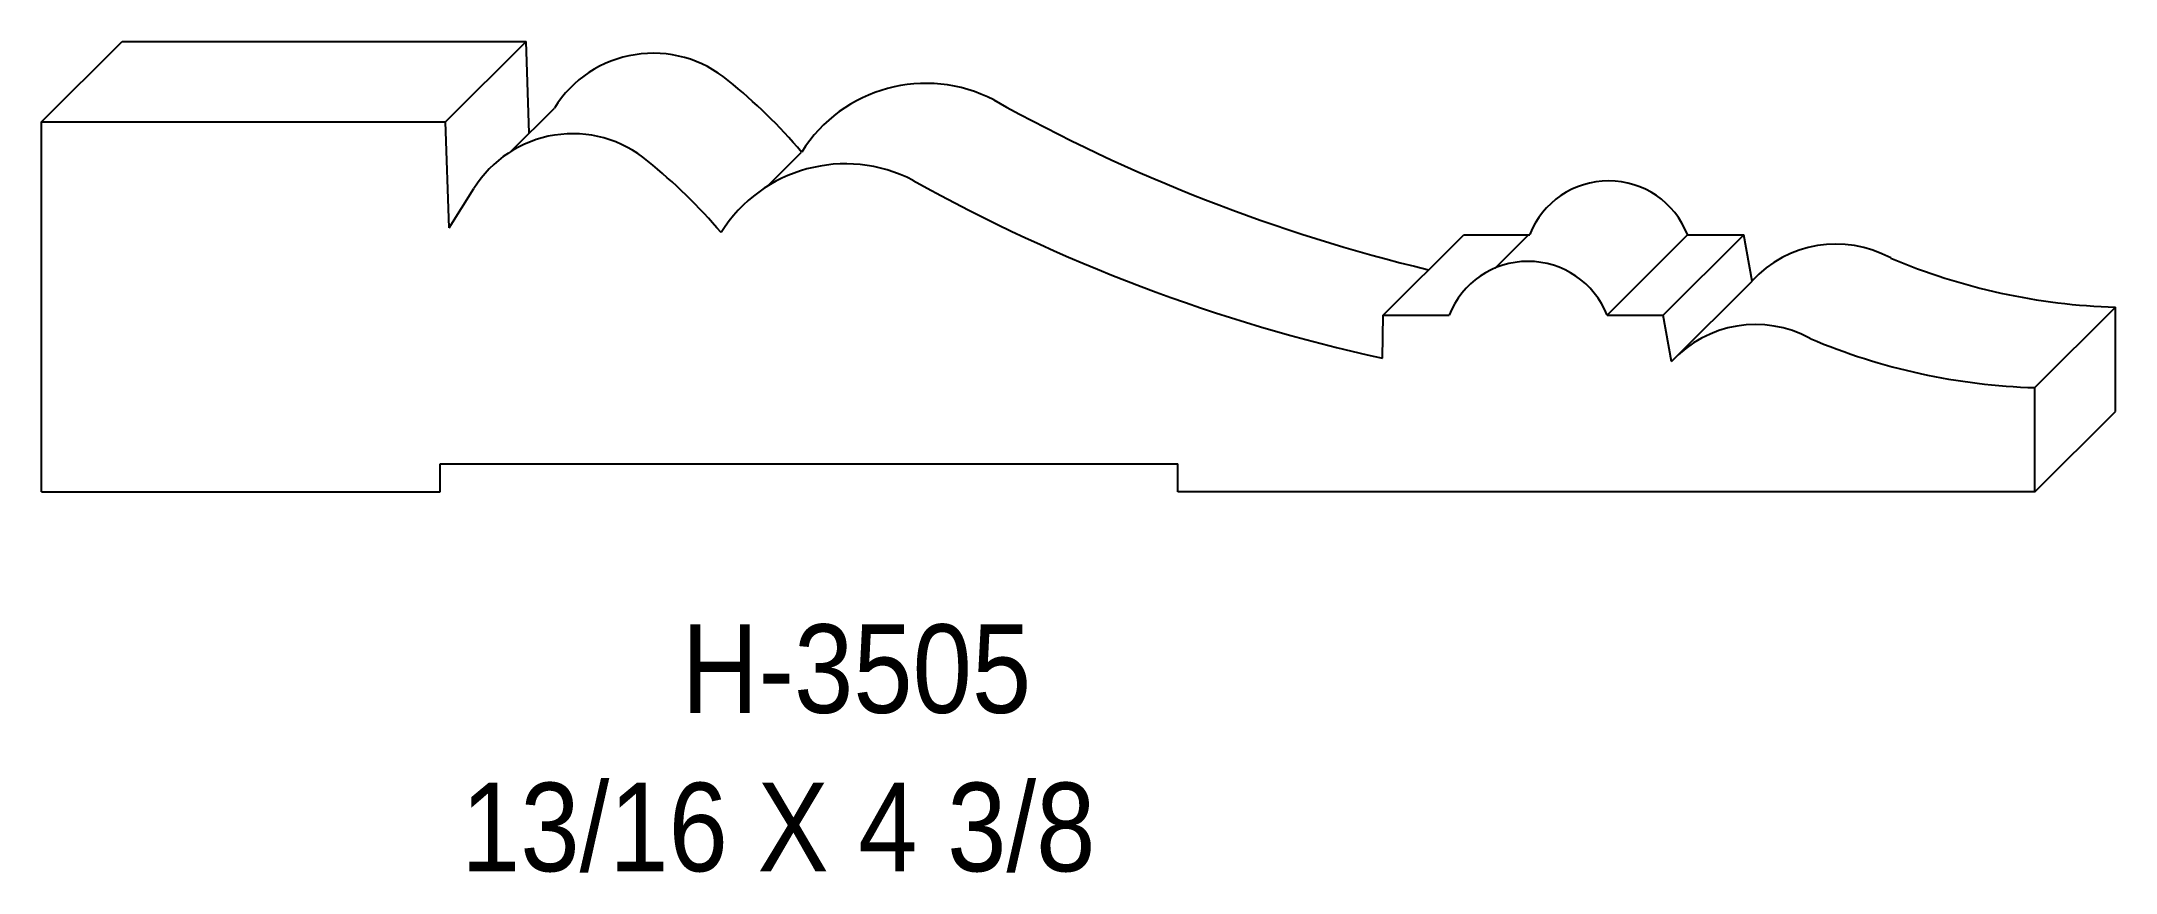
# Model space of a CAD drawing. Extents: x 73.92 to 78.47, y 155.57 to 157.39.
import ezdxf

# ---------------------------------------------------------------- set-up
doc = ezdxf.new("R2010")
doc.units = 0
doc.header["$LTSCALE"] = 5
doc.layers.add('PROFILE', color=7, linetype='CONTINUOUS')
doc.styles.add('TXT', font='TXT', dxfattribs={"height": 3.5})

msp = doc.modelspace()

# ---------------------------------------------------------------- linework, layer by layer
at = {"layer": 'PROFILE', "color": 1, "linetype": 'CONTINUOUS'}
for p, q in [((73.9169, 157.2143), (74.0937, 157.391)), ((74.0937, 157.391), (74.9801, 157.391)), ((74.8033, 157.2143), (74.9801, 157.391)), ((74.9871, 157.1897), (74.9801, 157.391)), ((74.9469, 157.1495), (75.0423, 157.2449)), ((73.9169, 157.2143), (74.8033, 157.2143)), ((73.9169, 156.402), (73.9169, 157.2143)), ((74.8114, 156.9816), (74.8033, 157.2143)), ((75.5096, 157.073), (75.5848, 157.1482)), ((74.8114, 156.9816), (74.8655, 157.0682)), ((76.8608, 156.7901), (77.0375, 156.9668)), ((77.0375, 156.9668), (77.1822, 156.9668)), ((77.1064, 156.8936), (77.1796, 156.9668)), ((77.3519, 156.7901), (77.5286, 156.9668)), ((77.4752, 156.7901), (77.652, 156.9668)), ((77.5286, 156.9668), (77.652, 156.9668)), ((77.67, 156.8648), (77.652, 156.9668)), ((77.4932, 156.6881), (77.67, 156.8648)), ((76.8591, 156.6958), (76.8608, 156.7901)), ((76.8608, 156.7901), (77.0055, 156.7901)), ((77.3519, 156.7901), (77.4752, 156.7901)), ((77.4932, 156.6881), (77.4752, 156.7901)), ((78.2908, 156.6309), (78.4675, 156.8077)), ((78.4675, 156.5787), (78.4675, 156.8077)), ((78.2908, 156.402), (78.2908, 156.6309)), ((78.2908, 156.402), (78.4675, 156.5787)), ((74.7915, 156.402), (74.7915, 156.464)), ((74.7915, 156.464), (76.4103, 156.464)), ((76.4103, 156.402), (76.4103, 156.464)), ((73.9169, 156.402), (74.7915, 156.402)), ((78.2908, 156.402), (76.4103, 156.402))]:
    msp.add_line(p, q, dxfattribs=at)
for centre, major_axis, start_param, end_param in [((75.2592, 157.1093), (0.2558, 0), 0.871806, 2.583087), ((75.8576, 156.977), (0.322, 0), 1.090555, 2.58108), ((74.6674, 156.3683), (1.2041, 0), 0.70452, 0.891547), ((77.8405, 160.5486), (3.7633, 0), -2.0799, -1.806865), ((75.0825, 156.9326), (0.2558, 0), 0.871806, 2.583087), ((75.6808, 156.8003), (0, 0.322), -0.480241, 1.010284), ((74.4906, 156.1915), (0, 1.2041), -0.866276, -0.679249), ((77.6638, 160.3719), (3.7633, 0), -2.0799, -1.7863), ((77.3554, 156.899), (0, 0.186), -1.197441, 1.197441), ((77.8544, 156.6963), (0, 0.2499), -0.500131, 0.830521), ((77.1787, 156.7222), (0, 0.186), -1.197441, 1.197441), ((78.5088, 158.1779), (1.3709, 0), -1.971369, -1.600909), ((77.6777, 156.5196), (0, 0.2499), -0.500131, 0.830521), ((78.3321, 158.0012), (1.3709, 0), -1.971369, -1.600909)]:
    msp.add_ellipse(centre, major_axis=major_axis, ratio=1, start_param=start_param, end_param=end_param, dxfattribs=at)

# ---------------------------------------------------------------- texts
at = {"layer": 'PROFILE', "color": 1, "linetype": 'CONTINUOUS', "style": 'TXT', "width": 0.9}
for s, height, p in [('H-3505', 0.19439, (75.3212, 155.9168)), ('13/16 X 4 3/8', 0.194395, (74.8375, 155.5691))]:
    msp.add_text(s, height=height, dxfattribs=at).set_placement(p)

doc.saveas('drawing.dxf')
